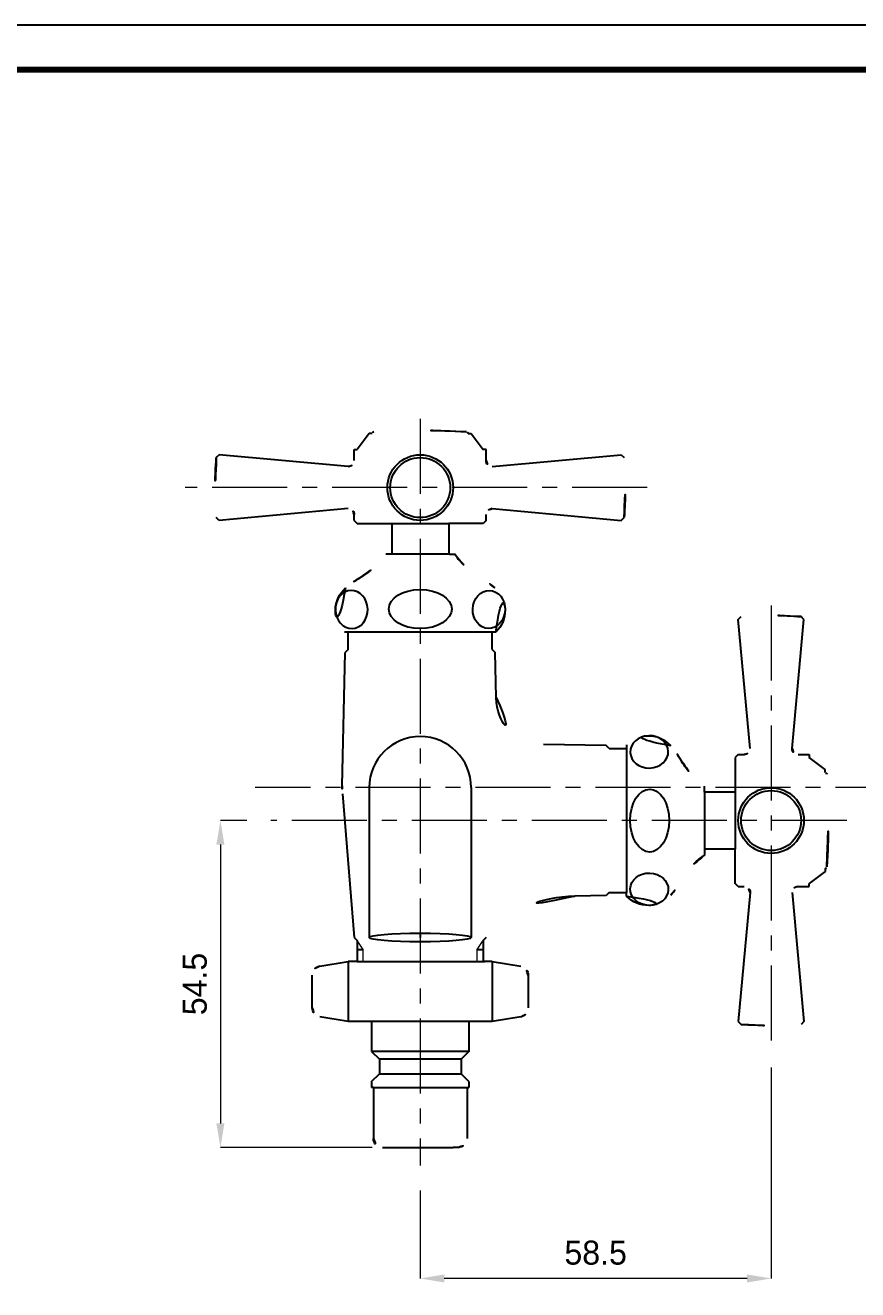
# Model space of a CAD drawing. Extents: x 16296677672 to 16296678106, y -37409616503 to -37409616185.
# Drawn here: x 16296677888.5 to 16296678027.3, y -37409616395.5 to -37409616184.7 of the extents above; entities that cross this region are included whole.
import ezdxf

# ---------------------------------------------------------------- set-up
doc = ezdxf.new("R2010")
doc.units = 0
doc.header["$LTSCALE"] = 10
doc.header["$MEASUREMENT"] = 0
doc.header["$PDMODE"] = 3
doc.header["$PDSIZE"] = -10
doc.linetypes.add('CENTER', pattern=[2, 1.25, -0.25, 0.25, -0.25])
doc.layers.get('0').update_dxf_attribs({"linetype": 'CONTINUOUS'})
doc.layers.get('DEFPOINTS').update_dxf_attribs({"linetype": 'CONTINUOUS'})
doc.layers.add('DIM & TEXT', color=4, linetype='CONTINUOUS', lineweight=9)
doc.layers.add('HIDDEN THIN', color=40, linetype='CONTINUOUS', lineweight=9)
doc.layers.add('DWG', color=7, linetype='CONTINUOUS')
doc.styles.add('Daelim Dimension', font='')
doc.styles.get('Daelim Dimension').set_extended_font_data('나눔고딕')
doc.dimstyles.new('DEFAULT', dxfattribs={"dimscale": 2, "dimtxt": 2, "dimasz": 2, "dimexe": 0, "dimexo": 2, "dimgap": 1, "dimtad": 1, "dimdec": 1, "dimzin": 9, "dimdsep": 46, "dimtxsty": 'Daelim Dimension', "dimcen": 0.5, "dimclrd": 252, "dimclre": 252, "dimclrt": 3, "dimadec": 1, "dimazin": 0, "dimtfac": 1, "dimtdec": 1, "dimtix": 1, "dimtmove": 0, "dimatfit": 3, "dimfxl": 1, "dimtolj": 1, "dimtzin": 1, "dimlwd": 9, "dimlwe": 9, "dimarcsym": 0})

# ---------------------------------------------------------------- blocks, each defined once
blk = doc.blocks.new('*D19')
at = {"color": 5, "lineweight": 9, "transparency": 16777216}
for p, q in [((16296678012.865, -37409616358.468033), (16296678012.865, -37409616393.642029)), ((16296677954.365, -37409616378.992531), (16296677954.365, -37409616393.642029)), ((16296678008.865, -37409616393.642029), (16296677958.365, -37409616393.642029))]:
    blk.add_line(p, q, dxfattribs=at)
at = {"color": 5, "transparency": 16777216}
for points in [[(16296677958.365, -37409616392.975357), (16296677958.365, -37409616394.308693), (16296677954.365, -37409616393.642029)], [(16296678008.865, -37409616392.975357), (16296678008.865, -37409616394.308693), (16296678012.865, -37409616393.642029)]]:
    blk.add_solid(points, dxfattribs=at)
at = {"layer": 'DEFPOINTS', "color": 0, "transparency": 16777216}
for p in [(16296678012.865, -37409616354.468033), (16296677954.365, -37409616374.992531), (16296677954.365, -37409616393.642029)]:
    blk.add_point(p, dxfattribs=at)
at = {"color": 7, "transparency": 16777216, "insert": (16296677983.615, -37409616389.361633), "char_height": 4, "attachment_point": 5, "style": 'Daelim Dimension'}
blk.add_mtext('\\A1;58.5', dxfattribs=at)
blk = doc.blocks.new('*D20')
at = {"color": 5, "lineweight": 9, "transparency": 16777216}
for p, q in [((16296677925.45969, -37409616317.30047), (16296677921.05521, -37409616317.30047)), ((16296677921.05521, -37409616321.30047), (16296677921.05521, -37409616367.80047)), ((16296677946.365, -37409616371.80047), (16296677921.05521, -37409616371.80047))]:
    blk.add_line(p, q, dxfattribs=at)
at = {"color": 5, "transparency": 16777216}
for points in [[(16296677920.38855, -37409616321.30047), (16296677921.72188, -37409616321.30047), (16296677921.05521, -37409616317.30047)], [(16296677920.38855, -37409616367.80047), (16296677921.72188, -37409616367.80047), (16296677921.05521, -37409616371.80047)]]:
    blk.add_solid(points, dxfattribs=at)
at = {"layer": 'DEFPOINTS', "color": 0, "transparency": 16777216}
for p in [(16296677929.45969, -37409616317.30047), (16296677921.05521, -37409616371.80047), (16296677950.365, -37409616371.80047)]:
    blk.add_point(p, dxfattribs=at)
at = {"color": 7, "transparency": 16777216, "insert": (16296677916.79771, -37409616344.55047), "char_height": 4, "attachment_point": 5, "rotation": 90, "style": 'Daelim Dimension'}
blk.add_mtext('\\A1;54.5', dxfattribs=at)

msp = doc.modelspace()

# ---------------------------------------------------------------- linework, layer by layer
at = {"ltscale": 0.5}
for p, q in [((16296677949.615, -37409616267.800468), (16296677959.115009, -37409616267.800468)), ((16296677966.96501, -37409616285.913696), (16296677941.764999, -37409616285.913696)), ((16296677942.365, -37409616288.800468), (16296677942.365, -37409616285.913696)), ((16296677966.365, -37409616288.800468), (16296677966.365009, -37409616285.913696)), ((16296677985.865, -37409616305.300468), (16296677988.75177, -37409616305.300468)), ((16296677988.75177, -37409616304.70047), (16296677988.75177, -37409616305.300468)), ((16296677988.75177, -37409616305.300468), (16296677988.75177, -37409616329.300468)), ((16296677945.865, -37409616311.800468), (16296677945.865, -37409616336.80278)), ((16296677962.865, -37409616311.800468), (16296677962.865, -37409616336.807442)), ((16296678001.75177, -37409616312.550468), (16296678001.75177, -37409616322.050468)), ((16296678006.865, -37409616312.550468), (16296678006.865, -37409616322.050468)), ((16296677985.865, -37409616329.300468), (16296677988.75177, -37409616329.300468)), ((16296677988.75177, -37409616329.900467), (16296677988.75177, -37409616329.300468)), ((16296677954.365, -37409616336.059647), (16296677954.365, -37409616336.800468)), ((16296677943.865, -37409616340.800468), (16296677965.115, -37409616340.800468)), ((16296677962.465, -37409616350.800468), (16296677946.264999, -37409616350.800468)), ((16296677962.465, -37409616355.800468), (16296677946.264999, -37409616355.800468)), ((16296677961.165001, -37409616357.100471), (16296677947.565001, -37409616357.100471)), ((16296677947.565001, -37409616359.500473), (16296677961.165001, -37409616359.500473)), ((16296677946.565001, -37409616361.800468), (16296677962.165001, -37409616361.800468))]:
    msp.add_line(p, q, dxfattribs=at)
msp.add_lwpolyline([(16296677671.520941, -37409616502.722603), (16296678105.520941, -37409616502.722603), (16296678105.520941, -37409616184.722603), (16296677671.520941, -37409616184.722603)], close=True, dxfattribs=at)
at = {"color": 5, "linetype": 'ByBlock', "lineweight": 200, "const_width": 1}
msp.add_lwpolyline([(16296677678.499741, -37409616489.106117), (16296678098.499741, -37409616489.106117), (16296678098.499741, -37409616192.106117), (16296677678.499741, -37409616192.106117)], close=True, dxfattribs=at)
at = {"ltscale": 0.5}
for centre, radius in [((16296677954.365, -37409616261.800468), 5.47372), ((16296677954.365, -37409616261.800468), 5), ((16296678012.865, -37409616317.300468), 5.47372), ((16296678012.865, -37409616317.300468), 5)]:
    msp.add_circle(centre, radius, dxfattribs=at)
msp.add_arc((16296677954.365, -37409616311.800468), 8.499998, 0, 180, dxfattribs=at)
at = {"ltscale": 0.5, "extrusion": (0, 0, -1)}
for centre, major_axis in [((16296677942.915581, -37409616282.114723), (0.083681, -3.177815)), ((16296677992.55069, -37409616305.851051), (-3.177815, -0.083681))]:
    msp.add_ellipse(centre, major_axis=major_axis, ratio=0.8494538811, dxfattribs=at)
at = {"ltscale": 0.5}
for centre, major_axis, ratio in [((16296677954.365, -37409616282.04364), (-5.25, 0), 0.619047619), ((16296677965.8144, -37409616282.114723), (-0.083681, -3.177815), 0.8494538811), ((16296677992.621771, -37409616317.300468), (0, 5.25), 0.619047619), ((16296677992.55069, -37409616328.749878), (-3.177815, 0.083681), 0.8494538811), ((16296677954.365, -37409616336.800468), (8.499996, 0), 0.0871555495)]:
    msp.add_ellipse(centre, major_axis=major_axis, ratio=ratio, dxfattribs=at)
at = {"layer": 'DIM & TEXT', "color": 1, "linetype": 'CENTER'}
for p, q in [((16296677954.365, -37409616250.317139), (16296677954.365, -37409616374.786247)), ((16296677992.198021, -37409616261.800468), (16296677915.15337, -37409616261.800468)), ((16296678012.865, -37409616281.466408), (16296678012.865, -37409616354.468033)), ((16296678036.082211, -37409616311.80027), (16296677926.87454, -37409616311.80027)), ((16296678025.471439, -37409616317.300468), (16296677929.45969, -37409616317.300468))]:
    msp.add_line(p, q, dxfattribs=at)
at = {"layer": 'DWG'}
for p, q in [((16296677945.865, -37409616252.800468), (16296677943.865, -37409616255.454559)), ((16296677946.365, -37409616252.800468), (16296677945.865, -37409616252.800468)), ((16296677962.365, -37409616252.800468), (16296677962.865, -37409616252.800468)), ((16296677962.865, -37409616252.800468), (16296677964.865, -37409616255.454559)), ((16296677920.864309, -37409616256.326752), (16296677920.365, -37409616256.800468)), ((16296677942.365, -37409616258.300468), (16296677920.864309, -37409616256.326752)), ((16296677943.365, -37409616257.300468), (16296677943.365, -37409616255.454559)), ((16296677943.365, -37409616255.454559), (16296677943.865, -37409616255.454559)), ((16296677965.365, -37409616255.454559), (16296677964.865, -37409616255.454559)), ((16296677965.365, -37409616257.300468), (16296677965.365, -37409616255.454559)), ((16296677966.365, -37409616258.300468), (16296677987.86569, -37409616256.326752)), ((16296677987.86569, -37409616256.326752), (16296677988.365, -37409616256.800468)), ((16296677942.365, -37409616265.300468), (16296677920.864309, -37409616267.274193)), ((16296677966.365, -37409616265.300468), (16296677987.86569, -37409616267.274193)), ((16296677920.864309, -37409616267.274193), (16296677920.365, -37409616266.800468)), ((16296677943.365, -37409616267.300468), (16296677943.365, -37409616266.300468)), ((16296677943.365, -37409616267.300468), (16296677943.865, -37409616267.800468)), ((16296677943.865, -37409616267.800468), (16296677949.615, -37409616267.800468)), ((16296677949.615, -37409616267.800468), (16296677949.615, -37409616272.913696)), ((16296677964.865, -37409616267.800468), (16296677959.115, -37409616267.800468)), ((16296677959.115, -37409616267.800468), (16296677959.115, -37409616272.913696)), ((16296677965.365, -37409616267.300468), (16296677964.865, -37409616267.800468)), ((16296677965.365, -37409616267.300468), (16296677965.365, -37409616266.300468)), ((16296677987.86569, -37409616267.274193), (16296677988.365, -37409616266.800468)), ((16296677959.264999, -37409616272.913696), (16296677948.615, -37409616272.913696)), ((16296677959.264999, -37409616272.913696), (16296677960.115, -37409616272.913696)), ((16296678007.391279, -37409616283.799782), (16296678007.865, -37409616283.300468)), ((16296678009.365, -37409616305.300468), (16296678007.391279, -37409616283.799782)), ((16296678016.365, -37409616305.300468), (16296678018.33872, -37409616283.799782)), ((16296678018.33872, -37409616283.799782), (16296678017.865, -37409616283.300468)), ((16296677942.365, -37409616288.800468), (16296677941.865, -37409616289.300468)), ((16296677966.365, -37409616288.800468), (16296677966.865, -37409616289.300468)), ((16296677941.36825, -37409616311.509773), (16296677941.865, -37409616289.300468)), ((16296677967.03299, -37409616296.811073), (16296677966.865, -37409616289.300468)), ((16296677985.365, -37409616304.800468), (16296677974.901541, -37409616304.631126)), ((16296677985.865, -37409616305.300468), (16296677985.365, -37409616304.800468)), ((16296678007.365, -37409616306.300468), (16296678006.865, -37409616306.800468)), ((16296678006.865, -37409616306.800468), (16296678006.865, -37409616312.550468)), ((16296678007.365, -37409616306.300468), (16296678008.365, -37409616306.300468)), ((16296678017.365, -37409616306.300468), (16296678019.210911, -37409616306.300468)), ((16296678019.210911, -37409616306.300468), (16296678019.210911, -37409616306.800468)), ((16296678021.865, -37409616308.800468), (16296678019.210911, -37409616306.800468)), ((16296678021.865, -37409616309.300468), (16296678021.865, -37409616308.800468)), ((16296678001.75177, -37409616312.550468), (16296678001.75177, -37409616311.550468)), ((16296677941.408211, -37409616312.859482), (16296677943.365, -37409616336.800468)), ((16296678006.865, -37409616312.550468), (16296678001.75177, -37409616312.550468)), ((16296678001.75177, -37409616322.050468), (16296678001.75177, -37409616323.050468)), ((16296678006.865, -37409616322.050468), (16296678001.75177, -37409616322.050468)), ((16296678006.865, -37409616327.800468), (16296678006.865, -37409616322.050468)), ((16296678021.865, -37409616325.800468), (16296678019.210911, -37409616327.800468)), ((16296678021.865, -37409616325.300468), (16296678021.865, -37409616325.800468)), ((16296678007.365, -37409616328.300468), (16296678006.865, -37409616327.800468)), ((16296678007.365, -37409616328.300468), (16296678008.365, -37409616328.300468)), ((16296678017.365, -37409616328.300468), (16296678019.210911, -37409616328.300468)), ((16296678019.210911, -37409616328.300468), (16296678019.210911, -37409616327.800468)), ((16296677985.365, -37409616329.800468), (16296677980.17, -37409616329.884537)), ((16296677985.865, -37409616329.300468), (16296677985.365, -37409616329.800468)), ((16296678009.365, -37409616329.300468), (16296678007.391279, -37409616350.801163)), ((16296678016.365, -37409616329.300468), (16296678018.33872, -37409616350.801163)), ((16296677943.365, -37409616336.800468), (16296677943.865, -37409616337.300468)), ((16296677943.865, -37409616337.300468), (16296677943.865, -37409616340.800468)), ((16296677965.365, -37409616336.800468), (16296677964.865, -37409616337.300468)), ((16296677964.865, -37409616337.300468), (16296677964.865, -37409616340.800468)), ((16296677943.865, -37409616338.800468), (16296677944.865, -37409616338.800468)), ((16296677963.865, -37409616338.800468), (16296677964.865, -37409616338.800468)), ((16296677937.618401, -37409616341.591568), (16296677942.365, -37409616340.800468)), ((16296677943.865, -37409616340.800468), (16296677942.365, -37409616340.800468)), ((16296677942.365, -37409616340.800468), (16296677942.365, -37409616350.800468)), ((16296677965.365, -37409616340.800468), (16296677964.865, -37409616340.800468)), ((16296677966.365, -37409616340.800468), (16296677965.365, -37409616340.800468)), ((16296677966.365, -37409616340.800468), (16296677971.111601, -37409616341.591568)), ((16296677966.365, -37409616340.800468), (16296677966.365, -37409616350.800468)), ((16296677936.365, -37409616348.529778), (16296677936.365, -37409616343.071159)), ((16296677972.365, -37409616343.071159), (16296677972.365, -37409616348.529778)), ((16296677942.365, -37409616350.800468), (16296677937.618401, -37409616350.009369)), ((16296677971.111601, -37409616350.009369), (16296677966.365, -37409616350.800468)), ((16296677946.264999, -37409616350.800468), (16296677942.365, -37409616350.800468)), ((16296677946.264999, -37409616350.800468), (16296677946.264999, -37409616355.800468)), ((16296677966.365, -37409616350.800468), (16296677962.465, -37409616350.800468)), ((16296677962.465, -37409616350.800468), (16296677962.465, -37409616355.800468)), ((16296678007.391279, -37409616350.801163), (16296678007.865, -37409616351.300468)), ((16296678018.33872, -37409616350.801163), (16296678017.865, -37409616351.300468)), ((16296677946.264999, -37409616355.800468), (16296677947.565001, -37409616357.100471)), ((16296677962.465, -37409616355.800468), (16296677961.165001, -37409616357.100471)), ((16296677947.565001, -37409616357.100471), (16296677947.565001, -37409616359.500473)), ((16296677961.165001, -37409616357.100471), (16296677961.165001, -37409616359.500473)), ((16296677946.264999, -37409616360.800468), (16296677947.565001, -37409616359.500473)), ((16296677962.465, -37409616360.800468), (16296677961.165001, -37409616359.500473)), ((16296677946.264999, -37409616360.800468), (16296677946.264999, -37409616361.800468)), ((16296677946.565001, -37409616361.800468), (16296677946.264999, -37409616361.800468)), ((16296677946.565001, -37409616361.800468), (16296677946.565001, -37409616370.300468)), ((16296677962.165001, -37409616361.800468), (16296677962.465, -37409616361.800468)), ((16296677962.165001, -37409616361.800468), (16296677962.165001, -37409616370.300468)), ((16296677962.465, -37409616360.800468), (16296677962.465, -37409616361.800468)), ((16296677948.065001, -37409616371.800468), (16296677959.865, -37409616371.800468)), ((16296677960.665001, -37409616371.800468), (16296677959.865, -37409616371.800468))]:
    msp.add_line(p, q, dxfattribs=at)
for centre, radius, start, end in [((16296677946.665001, -37409616252.783493), 0.3, 93.27699861, 180), ((16296677954.365, -37409616387.263222), 135, 86.72300139, 93.27699861), ((16296677962.065001, -37409616252.783493), 0.3, 0, 86.72300139), ((16296677988.180929, -37409616261.800468), 68, 175.78311201, 184.21688799), ((16296677942.365, -37409616257.300468), 1, 270, 0), ((16296677966.365, -37409616257.300468), 1, 180, 270), ((16296677920.54908, -37409616261.800468), 68, 355.78311201, 4.21688799), ((16296677942.365, -37409616266.300468), 1, 0, 90), ((16296677966.365, -37409616266.300468), 1, 90, 180), ((16296677937.24155, -37409616264.750092), 14, 299.97426681, 324.33006309), ((16296677971.488461, -37409616264.750092), 14, 215.66993691, 240.02573319), ((16296677945.215, -37409616282.294662), 5, 131.13653393, 226.36975904), ((16296677951.530411, -37409616289.524849), 14.6, 119.97426681, 131.13653393), ((16296677957.1996, -37409616289.524849), 14.6, 48.86346607, 60.02573319), ((16296677963.514999, -37409616282.294662), 5, 313.63024096, 48.86346607), ((16296678012.865, -37409616351.116402), 68, 85.78311538, 94.21688462), ((16296677975.030991, -37409616296.632179), 8, 181.28134296, 269.07280233), ((16296677992.370819, -37409616308.150467), 5, 41.13631017, 136.36981261), ((16296677985.140619, -37409616314.465874), 14.6, 29.97426233, 41.13631017), ((16296678008.365, -37409616305.300468), 1, 270, 0), ((16296678017.365, -37409616305.300468), 1, 180, 270), ((16296678009.91538, -37409616300.177017), 14, 209.97426233, 234.33012924), ((16296678021.88199, -37409616309.600471), 0.3, 3.27721874, 90), ((16296677887.40225, -37409616317.300468), 135, 356.72278126, 3.27721874), ((16296677954.365, -37409616311.800468), 13, 178.71865704, 184.67243889), ((16296678009.91538, -37409616334.423927), 14, 125.66987076, 150.02573767), ((16296678021.88199, -37409616325.000473), 0.3, 270, 356.72278126), ((16296677985.140619, -37409616320.135063), 14.6, 318.86368983, 330.02573767), ((16296678008.365, -37409616329.300468), 1, 0, 90), ((16296678017.365, -37409616329.300468), 1, 90, 180), ((16296677980.493641, -37409616349.881927), 20, 90.92719767, 139.15054646), ((16296677992.370819, -37409616326.45047), 5, 223.63018739, 318.86368983), ((16296677937.865, -37409616343.071159), 1.5, 99.46227539, 180), ((16296677970.865, -37409616343.071159), 1.5, 0, 80.53772461), ((16296677937.865, -37409616348.529778), 1.5, 180, 260.53772461), ((16296677970.865, -37409616348.529778), 1.5, 279.46227539, 0), ((16296678012.865, -37409616283.484543), 68, 265.78311538, 274.21688462), ((16296677948.065001, -37409616370.300468), 1.5, 180, 270), ((16296677960.665001, -37409616370.300468), 1.5, 270, 0)]:
    msp.add_arc(centre, radius, start, end, dxfattribs=at)
at = {"layer": 'HIDDEN THIN', "color": 3}
for p, q in [((16296677944.865, -37409616338.800468), (16296677943.865, -37409616337.300468)), ((16296677963.865, -37409616338.800468), (16296677964.865, -37409616337.300468)), ((16296677944.865009, -37409616340.800468), (16296677944.865, -37409616338.800468)), ((16296677963.865009, -37409616340.800468), (16296677963.865, -37409616338.800468))]:
    msp.add_line(p, q, dxfattribs=at)

# ---------------------------------------------------------------- dimensions: what is measured, and where the dimension line sits
at = {"color": 0}
for base, p1, p2, angle, picture, middle in [((16296677921.05521, -37409616371.800468), (16296677929.45969, -37409616317.300468), (16296677950.365, -37409616371.800468), 90, '*D20', (16296677916.79771, -37409616344.550468)), ((16296677954.365, -37409616393.642029), (16296678012.865, -37409616354.468033), (16296677954.365, -37409616374.992531), 180, '*D19', (16296677983.615, -37409616389.361633))]:
    dim = msp.add_linear_dim(base=base, p1=p1, p2=p2, angle=angle, dimstyle='DEFAULT', override={"dimclrd": 5, "dimclre": 5, "dimclrt": 7}, dxfattribs=at)
    dim.commit()
    dim.dimension.update_dxf_attribs({"geometry": picture, "text_midpoint": middle})

doc.saveas('drawing.dxf')
